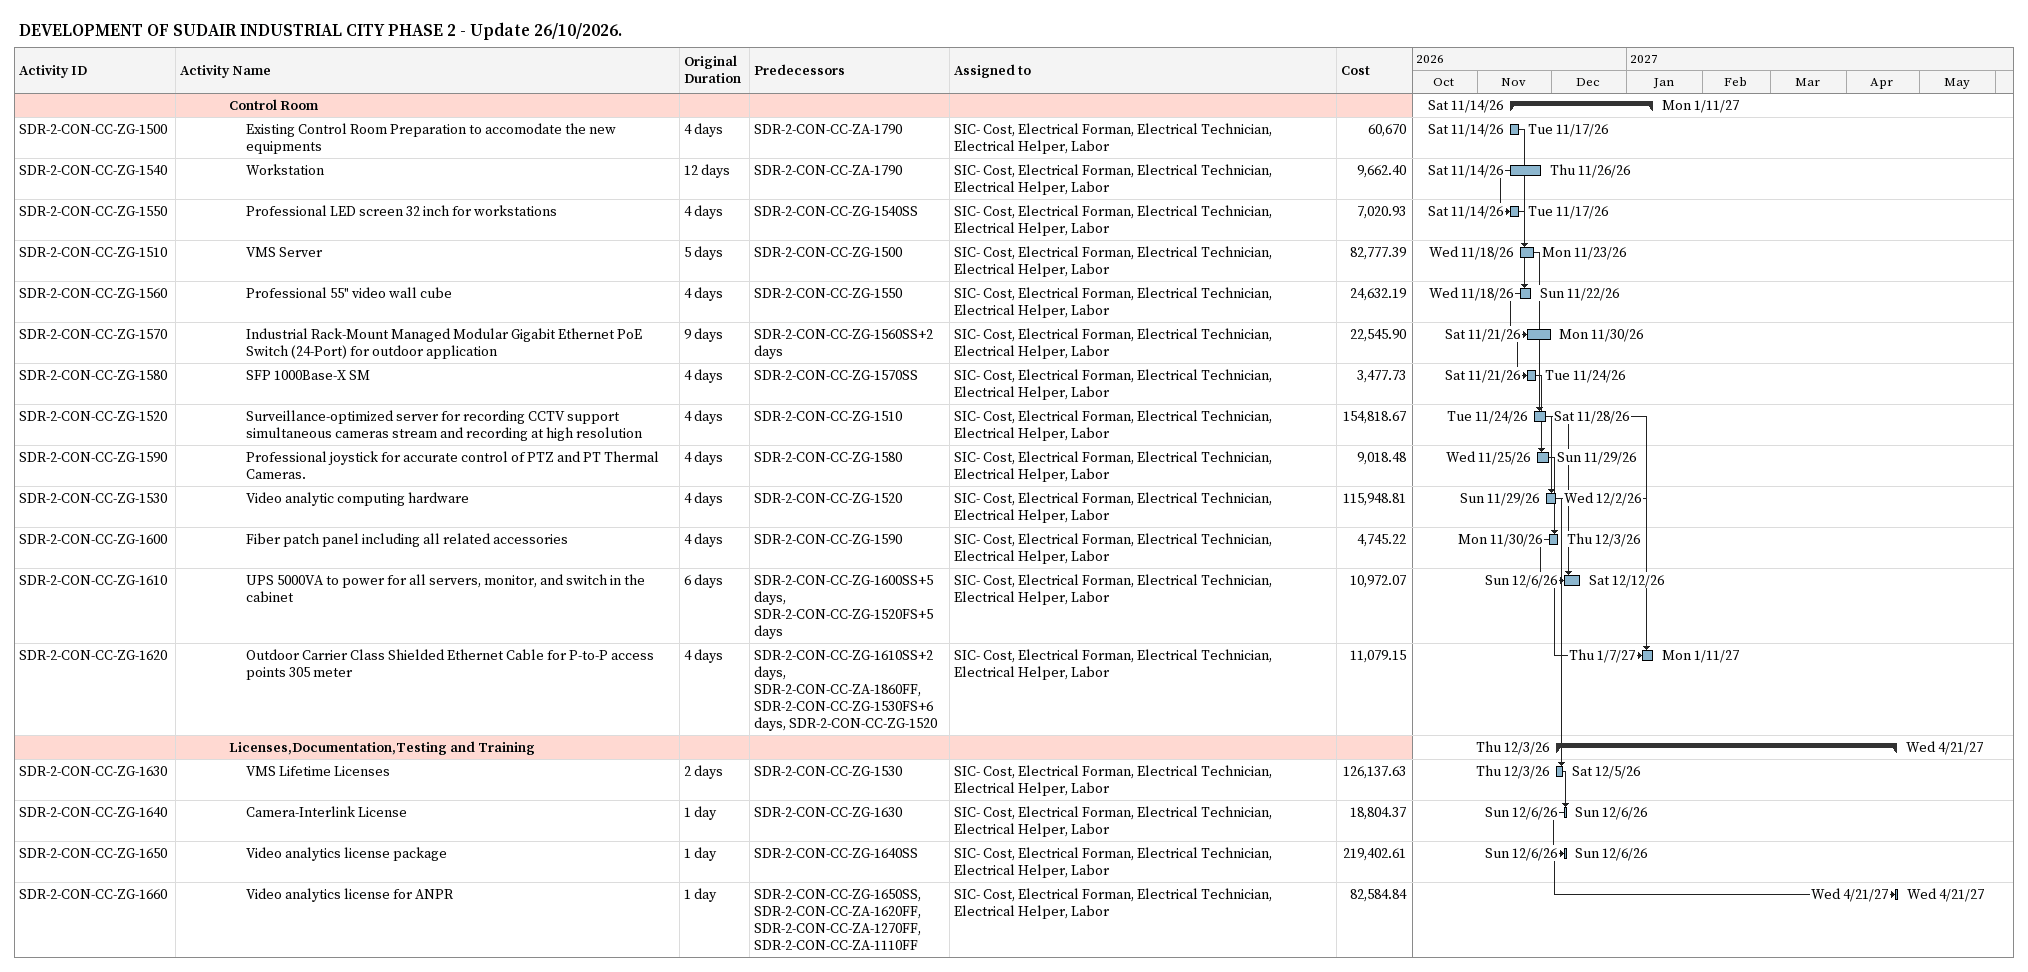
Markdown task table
DEVELOPMENT OF SUDAIR INDUSTRIAL CITY PHASE 2 - Update 26/10/2026.

| ID | Level | Task | Original duration | Start | Finish | Predecessors | Resources | Cost |
|---|---|---|---|---|---|---|---|---|
|  | 4 | **Control Room** |  | 2026-11-14 | 2027-01-11 |  |  |  |
| SDR-2-CON-CC-ZG-1500 | 5 | Existing Control Room Preparation to accomodate the new equipments | 4d | 2026-11-14 | 2026-11-17 | SDR-2-CON-CC-ZA-1790 | SIC- Cost, Electrical Forman, Electrical Technician, Electrical Helper, Labor | 60670 |
| SDR-2-CON-CC-ZG-1540 | 5 | Workstation | 12d | 2026-11-14 | 2026-11-26 | SDR-2-CON-CC-ZA-1790 | SIC- Cost, Electrical Forman, Electrical Technician, Electrical Helper, Labor | 9662.40 |
| SDR-2-CON-CC-ZG-1550 | 5 | Professional LED screen 32 inch for workstations | 4d | 2026-11-14 | 2026-11-17 | SDR-2-CON-CC-ZG-1540SS | SIC- Cost, Electrical Forman, Electrical Technician, Electrical Helper, Labor | 7020.93 |
| SDR-2-CON-CC-ZG-1510 | 5 | VMS Server | 5d | 2026-11-18 | 2026-11-23 | SDR-2-CON-CC-ZG-1500 | SIC- Cost, Electrical Forman, Electrical Technician, Electrical Helper, Labor | 82777.39 |
| SDR-2-CON-CC-ZG-1560 | 5 | Professional 55" video wall cube | 4d | 2026-11-18 | 2026-11-22 | SDR-2-CON-CC-ZG-1550 | SIC- Cost, Electrical Forman, Electrical Technician, Electrical Helper, Labor | 24632.19 |
| SDR-2-CON-CC-ZG-1570 | 5 | Industrial Rack-Mount Managed Modular Gigabit Ethernet PoE Switch (24-Port) for outdoor application | 9d | 2026-11-21 | 2026-11-30 | SDR-2-CON-CC-ZG-1560SS+2d | SIC- Cost, Electrical Forman, Electrical Technician, Electrical Helper, Labor | 22545.90 |
| SDR-2-CON-CC-ZG-1580 | 5 | SFP 1000Base-X SM | 4d | 2026-11-21 | 2026-11-24 | SDR-2-CON-CC-ZG-1570SS | SIC- Cost, Electrical Forman, Electrical Technician, Electrical Helper, Labor | 3477.73 |
| SDR-2-CON-CC-ZG-1520 | 5 | Surveillance-optimized server for recording CCTV support simultaneous cameras stream and recording at high resolution | 4d | 2026-11-24 | 2026-11-28 | SDR-2-CON-CC-ZG-1510 | SIC- Cost, Electrical Forman, Electrical Technician, Electrical Helper, Labor | 154818.67 |
| SDR-2-CON-CC-ZG-1590 | 5 | Professional joystick for accurate control of PTZ and PT Thermal Cameras. | 4d | 2026-11-25 | 2026-11-29 | SDR-2-CON-CC-ZG-1580 | SIC- Cost, Electrical Forman, Electrical Technician, Electrical Helper, Labor | 9018.48 |
| SDR-2-CON-CC-ZG-1530 | 5 | Video analytic computing hardware | 4d | 2026-11-29 | 2026-12-02 | SDR-2-CON-CC-ZG-1520 | SIC- Cost, Electrical Forman, Electrical Technician, Electrical Helper, Labor | 115948.81 |
| SDR-2-CON-CC-ZG-1600 | 5 | Fiber patch panel including all related accessories | 4d | 2026-11-30 | 2026-12-03 | SDR-2-CON-CC-ZG-1590 | SIC- Cost, Electrical Forman, Electrical Technician, Electrical Helper, Labor | 4745.22 |
| SDR-2-CON-CC-ZG-1610 | 5 | UPS 5000VA to power for all servers, monitor, and switch in the cabinet | 6d | 2026-12-06 | 2026-12-12 | SDR-2-CON-CC-ZG-1600SS+5d, SDR-2-CON-CC-ZG-1520FS+5d | SIC- Cost, Electrical Forman, Electrical Technician, Electrical Helper, Labor | 10972.07 |
| SDR-2-CON-CC-ZG-1620 | 5 | Outdoor Carrier Class Shielded Ethernet Cable for P-to-P access points 305 meter | 4d | 2027-01-07 | 2027-01-11 | SDR-2-CON-CC-ZG-1610SS+2d, SDR-2-CON-CC-ZA-1860FF, SDR-2-CON-CC-ZG-1530FS+6d, SDR-2-CON-CC-ZG-1520 | SIC- Cost, Electrical Forman, Electrical Technician, Electrical Helper, Labor | 11079.15 |
|  | 4 | **Licenses,Documentation,Testing and Training** |  | 2026-12-03 | 2027-04-21 |  |  |  |
| SDR-2-CON-CC-ZG-1630 | 5 | VMS Lifetime Licenses | 2d | 2026-12-03 | 2026-12-05 | SDR-2-CON-CC-ZG-1530 | SIC- Cost, Electrical Forman, Electrical Technician, Electrical Helper, Labor | 126137.63 |
| SDR-2-CON-CC-ZG-1640 | 5 | Camera-Interlink License | 1d | 2026-12-06 | 2026-12-06 | SDR-2-CON-CC-ZG-1630 | SIC- Cost, Electrical Forman, Electrical Technician, Electrical Helper, Labor | 18804.37 |
| SDR-2-CON-CC-ZG-1650 | 5 | Video analytics license package | 1d | 2026-12-06 | 2026-12-06 | SDR-2-CON-CC-ZG-1640SS | SIC- Cost, Electrical Forman, Electrical Technician, Electrical Helper, Labor | 219402.61 |
| SDR-2-CON-CC-ZG-1660 | 5 | Video analytics license for ANPR | 1d | 2027-04-21 | 2027-04-21 | SDR-2-CON-CC-ZG-1650SS, SDR-2-CON-CC-ZA-1620FF, SDR-2-CON-CC-ZA-1270FF, SDR-2-CON-CC-ZA-1110FF | SIC- Cost, Electrical Forman, Electrical Technician, Electrical Helper, Labor | 82584.84 |
